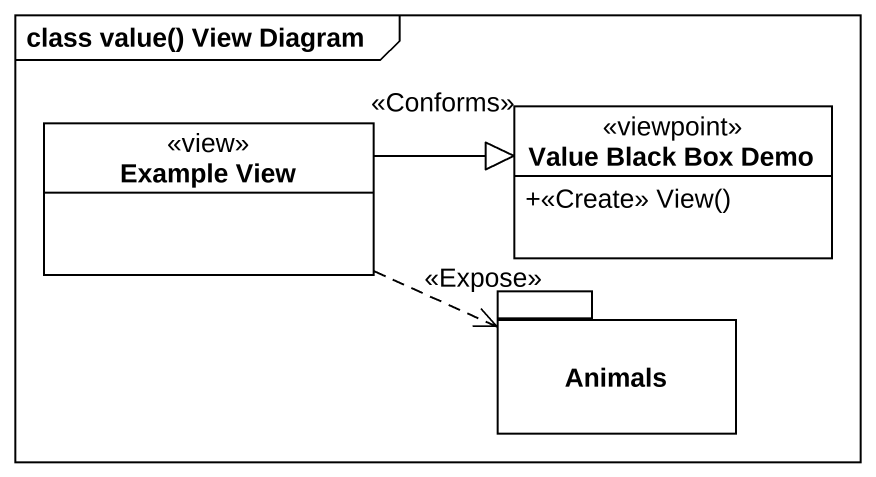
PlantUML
@startuml
mainframe class value() View Diagram
hide circle
hide empty members
skinparam classAttributeIconSize 0
class "Value Black Box Demo" as Value_Black_Box_Demo <<viewpoint>> {
  +<<Create>> View()
}
class "Example View" as Example_View <<view>>
package Animals {
}
Example_View -right-|> Value_Black_Box_Demo : <<Conforms>>
Example_View .right.> Animals : <<Expose>>
@enduml
